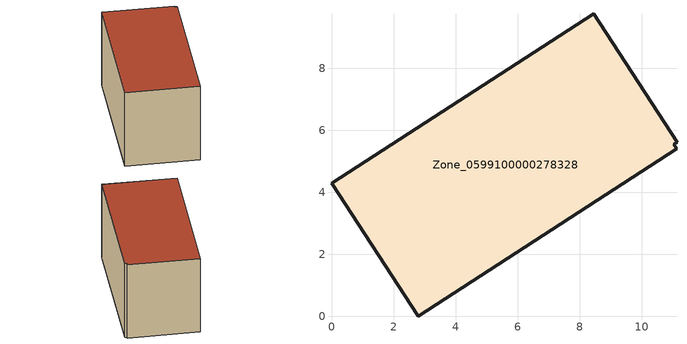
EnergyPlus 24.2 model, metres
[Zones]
Zone_0599100000278328
 floor ground (C_G): 11.13,5.62 11.03,5.55 11.12,5.41 2.79,0 0,4.29 8.45,9.76 z0
 wall outside (C_F): 11.13,5.62 8.45,9.76 0,4.29 2.79,0 11.12,5.41 11.03,5.55 11.13,5.62 z0:5.84
 roof outside (C_R): 11.03,5.55 11.13,5.62 8.45,9.76 0,4.29 2.79,0 11.12,5.41 z5.84
[BUILDING]
Pand.0599100000278328: North Axis=0; Terrain=City; Loads Convergence Tolerance Value=0.04; Temperature Convergence Tolerance Value=0.4; Solar Distribution=FullExterior; Maximum Number of Warmup Days=25; Minimum Number of Warmup Days=1
[Site:Location]
Rotterdam.The.Hague.AP_ZH_NLD Design_Conditions: Latitude=51.96; Longitude=4.45; Time Zone=1; Elevation=-4.5
[SITE:GROUNDTEMPERATURE:BUILDINGSURFACE]
18, 18, 18, 18, 18, 18, 18, 18, 18, 18, 18, 18
[MATERIAL] Thermal Absorptance=0.9; Solar Absorptance=0.7; Visible Absorptance=0.7
Name | Roughness | Thickness | Conductivity | Density | Specific Heat
G.TI.1975-1991 | MediumSmooth | 0.15 | 0.288461 | 540 | 1210
F.TI.1975-1991 | Rough | 0.3 | 0.230769 | 1920 | 840
R.TI.1975-1991 | MediumRough | 0.2 | 0.153846 | 1500 | 1000
[CONSTRUCTION]
C_G: G.TI.1975-1991
C_F: F.TI.1975-1991
C_R: R.TI.1975-1991
[ZONE]
Zone_0599100000278328: Type=1; Multiplier=1; Ceiling Height=Autocalculate; Volume=Autocalculate; Floor Area=autocalculate; Part of Total Floor Area=Yes
[ZONEINFILTRATION:DESIGNFLOWRATE]
Infil_Zone_0599100000278328: Zone or ZoneList or Space or SpaceList=Zone_0599100000278328; Schedule=AlwaysOn; Design Flow Rate Calculation Method=Flow/Area; Flow Rate per Floor Area=0.003; Constant Term Coefficient=1; Temperature Term Coefficient=0; Velocity Term Coefficient=0; Velocity Squared Term Coefficient=0
[HVACTEMPLATE:ZONE:IDEALLOADSAIRSYSTEM]
Zone_0599100000278328: Maximum Heating Supply Air Temperature=50; Minimum Cooling Supply Air Temperature=13; Maximum Heating Supply Air Humidity Ratio=0.0156; Minimum Cooling Supply Air Humidity Ratio=0.0077; Heating Limit=NoLimit; Cooling Limit=NoLimit; Dehumidification Control Type=ConstantSensibleHeatRatio; Cooling Sensible Heat Ratio=0.7; Dehumidification Setpoint=60; Humidification Control Type=None; Humidification Setpoint=30; Outdoor Air Method=None; Outdoor Air Flow Rate per Person=0.00944; Outdoor Air Flow Rate per Zone Floor Area=0; Outdoor Air Flow Rate per Zone=0; Demand Controlled Ventilation Type=None; Outdoor Air Economizer Type=NoEconomizer; Heat Recovery Type=None; Sensible Heat Recovery Effectiveness=0.7; Latent Heat Recovery Effectiveness=0.65
[ZONECONTROL:THERMOSTAT]
ThermostatControl_Zone_0599100000278328: Zone or ZoneList=Zone_0599100000278328; Control Type Schedule=DualSetpointControlType; Control 1=Thermostat_Zone_0599100000278328; Temperature Difference Between Cutout And Setpoint=0
[THERMOSTATSETPOINT:DUALSETPOINT]
Thermostat_Zone_0599100000278328: Heating Setpoint Temperature Schedule=HeatingSetpoint_Zone_0599100000278328; Cooling Setpoint Temperature Schedule=CoolingSetpoint_Zone_0599100000278328
[SCHEDULE:COMPACT]
HeatingSetpoint_Zone_0599100000278328: Through: 12/31, For: AllDays, Until: 24:00, 21
CoolingSetpoint_Zone_0599100000278328: Through: 12/31, For: AllDays, Until: 24:00, 24
DualSetpointControlType: Through: 12/31, For: AllDays, Until: 24:00, 4
AlwaysOn: Through: 12/31, For: AllDays, Until: 24:00, 1
